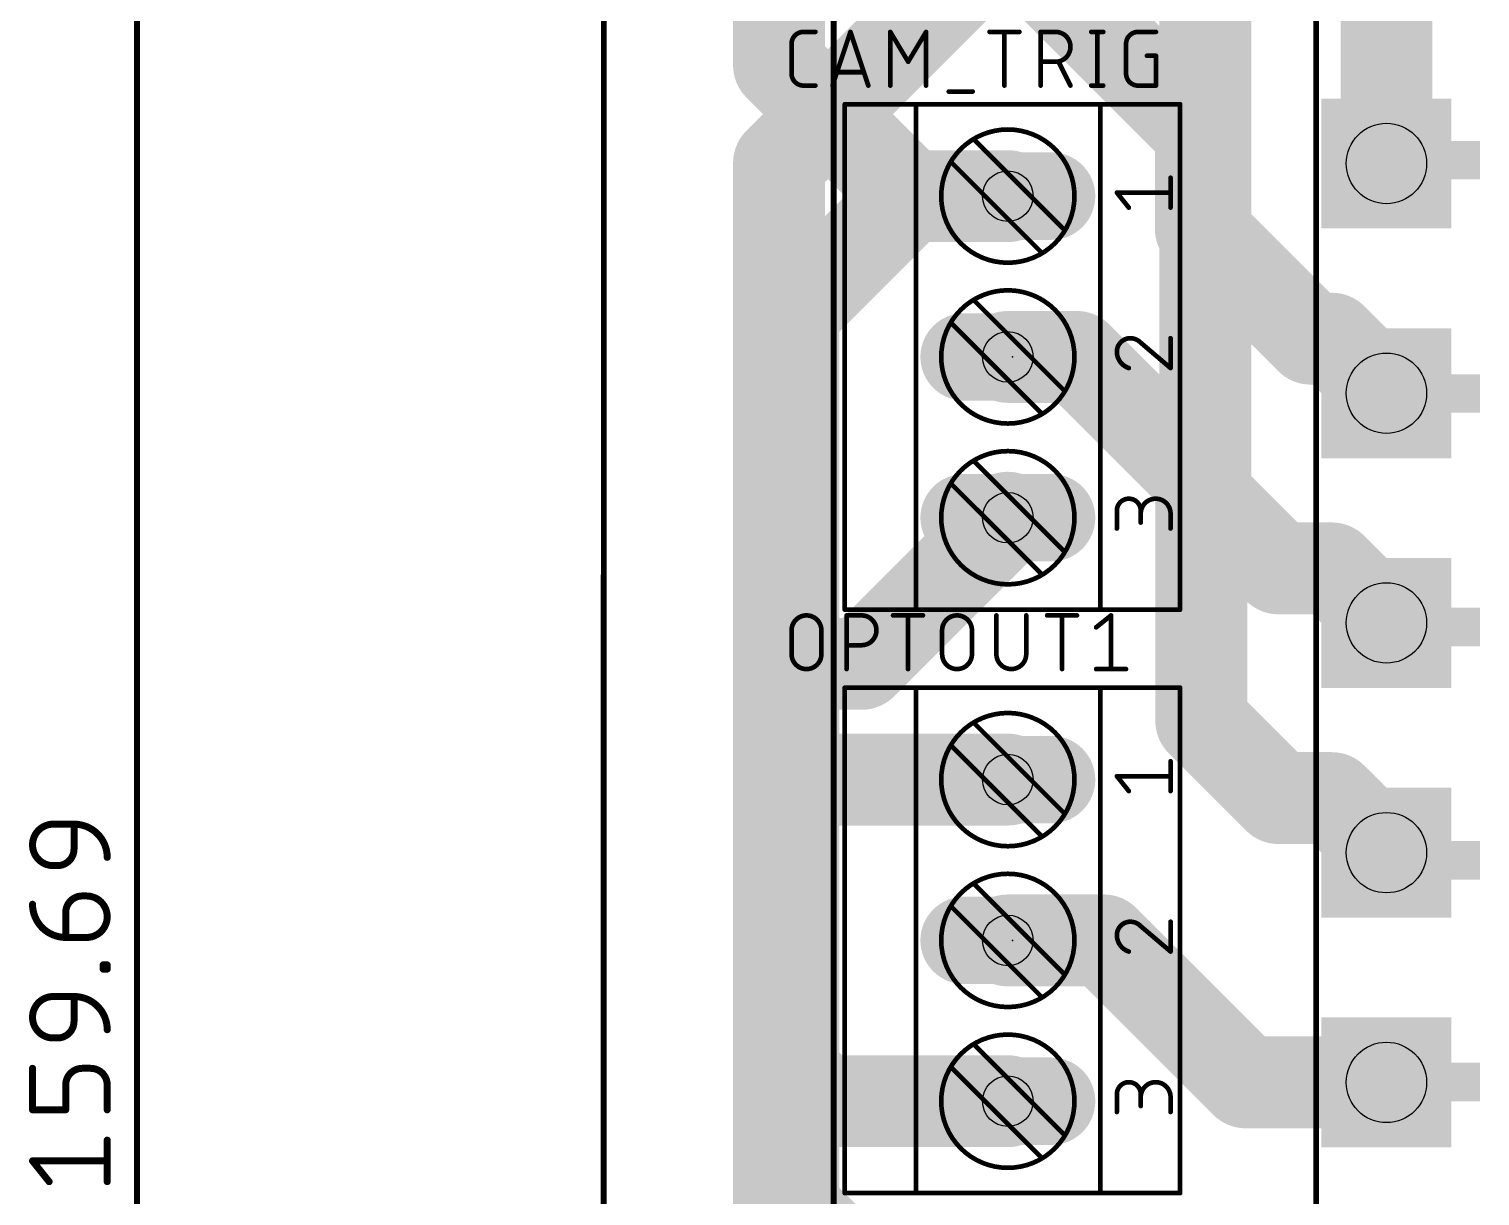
# Model space of a CAD drawing. Extents: x -13 to 157, y -166 to 8.
# Drawn here: x -12.51 to 19.07, y -83.97 to -58.57 of the extents above; entities that cross this region are included whole.
import ezdxf

# ---------------------------------------------------------------- set-up
doc = ezdxf.new("R2010")
doc.units = 0
for name, color, linetype in [('1', 12, 'CONTINUOUS'), ('16', 132, 'CONTINUOUS'), ('17', 110, 'CONTINUOUS'), ('20', 31, 'CONTINUOUS'), ('21', 253, 'CONTINUOUS'), ('23', 53, 'CONTINUOUS'), ('25', 253, 'CONTINUOUS'), ('29', 253, 'CONTINUOUS'), ('30', 253, 'CONTINUOUS'), ('32', 253, 'CONTINUOUS'), ('44', 253, 'CONTINUOUS'), ('51', 253, 'CONTINUOUS')]:
    doc.layers.add(name, color=color, linetype=linetype)

# ---------------------------------------------------------------- blocks, each defined once
blk = doc.blocks.new('LONGP100')
at = {"const_width": 1}
blk.add_lwpolyline([(-0.5, 0), (0.5, 0)], dxfattribs=at)
at = {"const_width": 0.5}
for points in [[(-0.5, 0.25, 1), (-0.5, -0.25)], [(0.5, -0.25, 1), (0.5, 0.25)]]:
    blk.add_lwpolyline(points, format="xyb", dxfattribs=at)
blk = doc.blocks.new('RECT')
blk.add_solid([(-0.5, -0.5), (0.5, -0.5), (-0.5, 0.5), (0.5, 0.5)])
blk = doc.blocks.new('SQUAREP')
blk.add_solid([(-0.5, -0.5), (0.5, -0.5), (-0.5, 0.5), (0.5, 0.5)])

msp = doc.modelspace()

# ---------------------------------------------------------------- linework, layer by layer
at = {"layer": '1', "const_width": 2}
for points in [[(3.81, -59.3598), (3.81, -51.7398)], [(17.03, -61.5), (17.03, -54.2124)], [(13.09, -68.7205), (13.09, -55.2222)], [(6.66, -62.2098), (3.81, -59.3598)], [(4.12, -64.7498), (6.66, -62.2098)], [(8.79, -62.2098), (6.66, -62.2098)], [(4.12, -74.9098), (4.12, -64.7498)], [(14.682, -70.3125), (13.09, -68.7205)], [(15.8425, -70.3125), (14.682, -70.3125)], [(17.03, -71.5), (15.8425, -70.3125)], [(4.12, -84.2098), (4.12, -74.9098)], [(8.79, -74.9098), (4.12, -74.9098)], [(7.52, -87.6098), (4.12, -84.2098)]]:
    msp.add_lwpolyline(points, dxfattribs=at)
at = {"layer": '1', "const_width": 1}
for points in [[(4.1636, -59.0062, 1), (3.4564, -59.7134)], [(3.31, -59.3598, 1), (4.31, -59.3598)], [(6.66, -61.7098, 1), (6.66, -62.7098)], [(7.0136, -62.5634, 1), (6.3064, -61.8562)], [(8.79, -62.7098, 1), (8.79, -61.7098)], [(16.53, -61.5, 1), (17.53, -61.5)], [(6.3064, -62.5634, 1), (7.0136, -61.8562)], [(4.62, -64.7498, 1), (3.62, -64.7498)], [(3.7664, -64.3962, 1), (4.4736, -65.1034)], [(13.4436, -68.367, 1), (12.7364, -69.0741)], [(12.59, -68.7205, 1), (13.59, -68.7205)], [(14.682, -69.8125, 1), (14.682, -70.8125)], [(14.3284, -70.6661, 1), (15.0355, -69.9589)], [(16.1961, -69.9589, 1), (15.4889, -70.6661)], [(15.8425, -70.8125, 1), (15.8425, -69.8125)], [(16.6764, -71.8536, 1), (17.3836, -71.1464)], [(4.62, -74.9098, 1), (3.62, -74.9098)], [(4.12, -74.4098, 1), (4.12, -75.4098)], [(8.79, -75.4098, 1), (8.79, -74.4098)], [(3.62, -74.9098, 1), (4.62, -74.9098)], [(4.4736, -83.8562, 1), (3.7664, -84.5634)], [(3.62, -84.2098, 1), (4.62, -84.2098)]]:
    msp.add_lwpolyline(points, format="xyb", dxfattribs=at)
at = {"layer": '16', "const_width": 2}
for points in [[(8.79, -56.5098), (3.81, -61.4898)], [(12.99, -60.8222), (8.79, -56.6222)], [(12.99, -62.9205), (12.99, -60.8222)], [(3.81, -61.4898), (3.81, -72.39)], [(15.382, -65.3125), (12.99, -62.9205)], [(15.8425, -65.3125), (15.382, -65.3125)], [(17.03, -66.5), (15.8425, -65.3125)], [(8.79, -65.7098), (10.29, -65.7098)], [(13, -68.4198), (10.29, -65.7098)], [(13, -68.4198), (13, -73.6305)], [(8.79, -69.2098), (5.6098, -72.39)], [(3.81, -72.39), (3.81, -80.9498)], [(5.6098, -72.39), (3.81, -72.39)], [(13, -73.6305), (14.682, -75.3125)], [(14.682, -75.3125), (15.8425, -75.3125)], [(15.8425, -75.3125), (17.03, -76.5)], [(10.8776, -78.4098), (8.79, -78.4098)], [(13.9678, -81.5), (10.8776, -78.4098)], [(3.81, -80.9498), (3.81, -92.4245)], [(4.77, -81.9098), (3.81, -80.9498)], [(17.03, -81.5), (13.9678, -81.5)], [(8.79, -81.9098), (4.77, -81.9098)]]:
    msp.add_lwpolyline(points, dxfattribs=at)
at = {"layer": '16', "const_width": 1}
for points in [[(13.49, -60.8222, 1), (12.49, -60.8222)], [(12.6364, -61.1757, 1), (13.3436, -60.4686)], [(4.31, -61.4898, 1), (3.31, -61.4898)], [(3.4564, -61.1362, 1), (4.1636, -61.8434)], [(13.3436, -62.567, 1), (12.6364, -63.2741)], [(12.49, -62.9205, 1), (13.49, -62.9205)], [(15.382, -64.8125, 1), (15.382, -65.8125)], [(16.1961, -64.9589, 1), (15.4889, -65.6661)], [(15.8425, -65.8125, 1), (15.8425, -64.8125)], [(8.79, -65.2098, 1), (8.79, -66.2098)], [(10.6436, -65.3562, 1), (9.9364, -66.0634)], [(10.29, -66.2098, 1), (10.29, -65.2098)], [(15.0284, -65.6661, 1), (15.7355, -64.9589)], [(16.6764, -66.8536, 1), (17.3836, -66.1464)], [(13.5, -68.4198, 1), (12.5, -68.4198)], [(12.6464, -68.7734, 1), (13.3536, -68.0662)], [(9.1436, -69.5634, 1), (8.4364, -68.8562)], [(4.31, -72.39, 1), (3.31, -72.39)], [(3.81, -71.89, 1), (3.81, -72.89)], [(5.2562, -72.0364, 1), (5.9634, -72.7436)], [(5.6098, -72.89, 1), (5.6098, -71.89)], [(3.31, -72.39, 1), (4.31, -72.39)], [(13.3536, -73.277, 1), (12.6464, -73.9841)], [(12.5, -73.6305, 1), (13.5, -73.6305)], [(14.682, -74.8125, 1), (14.682, -75.8125)], [(14.3284, -75.6661, 1), (15.0355, -74.9589)], [(16.1961, -74.9589, 1), (15.4889, -75.6661)], [(15.8425, -75.8125, 1), (15.8425, -74.8125)], [(16.6764, -76.8536, 1), (17.3836, -76.1464)], [(8.79, -77.9098, 1), (8.79, -78.9098)], [(11.2312, -78.0562, 1), (10.5241, -78.7634)], [(10.8776, -78.9098, 1), (10.8776, -77.9098)], [(4.1636, -80.5962, 1), (3.4564, -81.3034)], [(4.31, -80.9498, 1), (3.31, -80.9498)], [(3.31, -80.9498, 1), (4.31, -80.9498)], [(13.9678, -81, 1), (13.9678, -82)], [(17.03, -82, 1), (17.03, -81)], [(13.6143, -81.8536, 1), (14.3214, -81.1464)], [(4.77, -81.4098, 1), (4.77, -82.4098)], [(4.4164, -82.2634, 1), (5.1236, -81.5562)], [(8.79, -82.4098, 1), (8.79, -81.4098)]]:
    msp.add_lwpolyline(points, format="xyb", dxfattribs=at)
at = {"layer": '20'}
msp.add_line((0, 0), (0, -132), dxfattribs=at)
at = {"layer": '21'}
for points, const_width in [([(15.5, -52.968), (15.5, -93)], 0.127), ([(5.24, -60.2098), (5.24, -71.2098)], 0.1016), ([(5.54, -60.2098), (5.24, -60.2098)], 0.1016), ([(5.979, -60.2098), (5.54, -60.2098)], 0.1016), ([(6.7907, -60.2098), (5.979, -60.2098)], 0.1016), ([(6.7907, -71.2098), (6.7907, -60.2098)], 0.1016), ([(7.2737, -60.2098), (6.7907, -60.2098)], 0.1016), ([(7.2737, -60.2098), (10.3267, -60.2098)], 0.1016), ([(10.8023, -60.2098), (10.3267, -60.2098)], 0.1016), ([(12.54, -60.2098), (10.8023, -60.2098)], 0.1016), ([(10.8023, -60.2098), (10.8023, -71.2098)], 0.1016), ([(12.54, -60.2098), (12.54, -71.2098)], 0.1016), ([(12.3317, -62.4597), (12.3317, -61.8106)], 0.1016), ([(11.4229, -62.4597), (11.1633, -62.1352)], 0.1016), ([(11.1633, -62.1352), (12.3317, -62.1352)], 0.1016), ([(9.501, -63.4158), (9.495, -63.4098)], 0.1016), ([(11.6826, -65.4005), (12.3317, -65.9522)], 0.1016), ([(12.3317, -65.9522), (12.3317, -65.3031)], 0.1016), ([(9.501, -66.9158), (9.495, -66.9098)], 0.1016), ([(11.1633, -69.4447), (11.1633, -69.0552)], 0.1016), ([(11.6826, -69.0552), (11.6826, -69.3149)], 0.1016), ([(12.3317, -69.4447), (12.3317, -69.1202)], 0.1016), ([(9.501, -70.4158), (9.495, -70.4098)], 0.1016), ([(5.54, -71.2098), (5.24, -71.2098)], 0.1016), ([(5.979, -71.2098), (5.54, -71.2098)], 0.1016), ([(6.7907, -71.2098), (5.979, -71.2098)], 0.1016), ([(7.2737, -71.2098), (6.7907, -71.2098)], 0.1016), ([(7.2737, -71.2098), (10.3267, -71.2098)], 0.1016), ([(10.3267, -71.2098), (10.8023, -71.2098)], 0.1016), ([(12.54, -71.2098), (10.8023, -71.2098)], 0.1016), ([(5.24, -72.9098), (5.24, -83.9098)], 0.1016), ([(5.54, -72.9098), (5.24, -72.9098)], 0.1016), ([(5.979, -72.9098), (5.54, -72.9098)], 0.1016), ([(6.7907, -72.9098), (5.979, -72.9098)], 0.1016), ([(6.7907, -83.9098), (6.7907, -72.9098)], 0.1016), ([(7.2737, -72.9098), (6.7907, -72.9098)], 0.1016), ([(7.2737, -72.9098), (10.3267, -72.9098)], 0.1016), ([(10.8023, -72.9098), (10.3267, -72.9098)], 0.1016), ([(12.54, -72.9098), (10.8023, -72.9098)], 0.1016), ([(10.8023, -72.9098), (10.8023, -83.9098)], 0.1016), ([(12.54, -72.9098), (12.54, -83.9098)], 0.1016), ([(12.3317, -75.1597), (12.3317, -74.5106)], 0.1016), ([(11.4229, -75.1597), (11.1633, -74.8352)], 0.1016), ([(11.1633, -74.8352), (12.3317, -74.8352)], 0.1016), ([(9.501, -76.1158), (9.495, -76.1098)], 0.1016), ([(12.3317, -78.6522), (12.3317, -78.0031)], 0.1016), ([(11.6826, -78.1005), (12.3317, -78.6522)], 0.1016), ([(9.501, -79.6158), (9.495, -79.6098)], 0.1016), ([(11.1633, -82.1447), (11.1633, -81.7552)], 0.1016), ([(11.6826, -81.7552), (11.6826, -82.0149)], 0.1016), ([(12.3317, -82.1447), (12.3317, -81.8202)], 0.1016), ([(9.501, -83.1158), (9.495, -83.1098)], 0.1016), ([(5.54, -83.9098), (5.24, -83.9098)], 0.1016), ([(5.979, -83.9098), (5.54, -83.9098)], 0.1016), ([(6.7907, -83.9098), (5.979, -83.9098)], 0.1016), ([(7.2737, -83.9098), (6.7907, -83.9098)], 0.1016), ([(7.2737, -83.9098), (10.3267, -83.9098)], 0.1016), ([(10.3267, -83.9098), (10.8023, -83.9098)], 0.1016), ([(12.54, -83.9098), (10.8023, -83.9098)], 0.1016)]:
    msp.add_lwpolyline(points, dxfattribs=dict(at, const_width=const_width))
for points, const_width in [([(5.2654, -60.2098, 1), (5.2146, -60.2098)], 0.0508), ([(5.24, -60.1844, 1), (5.24, -60.2352)], 0.0508), ([(5.54, -60.1844, 1), (5.54, -60.2352)], 0.0508), ([(5.54, -60.2352, 1), (5.54, -60.1844)], 0.0508), ([(5.979, -60.1844, 1), (5.979, -60.2352)], 0.0508), ([(5.979, -60.2352, 1), (5.979, -60.1844)], 0.0508), ([(6.8161, -60.2098, 1), (6.7653, -60.2098)], 0.0508), ([(6.7907, -60.1844, 1), (6.7907, -60.2352)], 0.0508), ([(6.7907, -60.2352, 1), (6.7907, -60.1844)], 0.0508), ([(7.2737, -60.1844, 1), (7.2737, -60.2352)], 0.0508), ([(7.2737, -60.2352, 1), (7.2737, -60.1844)], 0.0508), ([(10.3267, -60.1844, 1), (10.3267, -60.2352)], 0.0508), ([(10.3267, -60.2352, 1), (10.3267, -60.1844)], 0.0508), ([(10.8023, -60.1844, 1), (10.8023, -60.2352)], 0.0508), ([(10.8277, -60.2098, 1), (10.7769, -60.2098)], 0.0508), ([(10.8023, -60.2352, 1), (10.8023, -60.1844)], 0.0508), ([(12.5654, -60.2098, 1), (12.5146, -60.2098)], 0.0508), ([(12.54, -60.2352, 1), (12.54, -60.1844)], 0.0508), ([(8.79, -63.6598, 1), (8.79, -60.7598, 1), (8.79, -63.6598)], 0.1016), ([(12.3571, -61.8106, 1), (12.3063, -61.8106)], 0.0508), ([(11.1831, -62.1193, 1), (11.1435, -62.151)], 0.0508), ([(11.1633, -62.1098, 1), (11.1633, -62.1606)], 0.0508), ([(12.3317, -62.1606, 1), (12.3317, -62.1098)], 0.0508), ([(11.4031, -62.4756, 1), (11.4428, -62.4438)], 0.0508), ([(12.3063, -62.4597, 1), (12.3571, -62.4597)], 0.0508), ([(9.513, -63.3918, 1), (9.477, -63.4278)], 0.0508), ([(9.483, -63.4338, 1), (9.519, -63.3978)], 0.0508), ([(8.79, -67.1598, 1), (8.79, -64.2598, 1), (8.79, -67.1598)], 0.1016), ([(11.4554, -65.3031, 0.4142), (11.1633, -65.5952)], 0.1016), ([(11.6826, -65.4005, 0.2053), (11.4554, -65.3031)], 0.1016), ([(11.4554, -65.2777, 1), (11.4554, -65.3285)], 0.0508), ([(11.4554, -65.3285, 1), (11.4554, -65.2777)], 0.0508), ([(11.699, -65.3811, 1), (11.6661, -65.4198)], 0.0508), ([(11.6642, -65.418, 1), (11.701, -65.3829)], 0.0508), ([(12.3571, -65.3031, 1), (12.3063, -65.3031)], 0.0508), ([(11.1633, -65.5952, 0.3252), (11.4229, -65.9522)], 0.1016), ([(11.1887, -65.5952, 1), (11.1379, -65.5952)], 0.0508), ([(11.1379, -65.5952, 1), (11.1887, -65.5952)], 0.0508), ([(11.4151, -65.9764, 1), (11.4308, -65.928)], 0.0508), ([(12.3063, -65.9522, 1), (12.3571, -65.9522)], 0.0508), ([(12.3152, -65.9716, 1), (12.3482, -65.9329)], 0.0508), ([(9.513, -66.8918, 1), (9.477, -66.9278)], 0.0508), ([(9.483, -66.9338, 1), (9.519, -66.8978)], 0.0508), ([(8.79, -70.6598, 1), (8.79, -67.7598, 1), (8.79, -70.6598)], 0.1016), ([(11.6826, -69.0552, 1), (11.1633, -69.0552)], 0.1016), ([(12.3317, -69.1202, 1), (11.6826, -69.1202)], 0.1016), ([(11.1887, -69.0552, 1), (11.1379, -69.0552)], 0.0508), ([(11.1379, -69.0552, 1), (11.1887, -69.0552)], 0.0508), ([(11.708, -69.0552, 1), (11.6572, -69.0552)], 0.0508), ([(11.6572, -69.0552, 1), (11.708, -69.0552)], 0.0508), ([(11.6572, -69.1202, 1), (11.708, -69.1202)], 0.0508), ([(12.3571, -69.1202, 1), (12.3063, -69.1202)], 0.0508), ([(12.3063, -69.1202, 1), (12.3571, -69.1202)], 0.0508), ([(11.1379, -69.4447, 1), (11.1887, -69.4447)], 0.0508), ([(11.6572, -69.3149, 1), (11.708, -69.3149)], 0.0508), ([(12.3063, -69.4447, 1), (12.3571, -69.4447)], 0.0508), ([(9.513, -70.3918, 1), (9.477, -70.4278)], 0.0508), ([(9.483, -70.4338, 1), (9.519, -70.3978)], 0.0508), ([(5.24, -71.1844, 1), (5.24, -71.2352)], 0.0508), ([(5.2146, -71.2098, 1), (5.2654, -71.2098)], 0.0508), ([(5.54, -71.1844, 1), (5.54, -71.2352)], 0.0508), ([(5.54, -71.2352, 1), (5.54, -71.1844)], 0.0508), ([(5.979, -71.1844, 1), (5.979, -71.2352)], 0.0508), ([(5.979, -71.2352, 1), (5.979, -71.1844)], 0.0508), ([(6.7907, -71.1844, 1), (6.7907, -71.2352)], 0.0508), ([(6.7653, -71.2098, 1), (6.8161, -71.2098)], 0.0508), ([(6.7907, -71.2352, 1), (6.7907, -71.1844)], 0.0508), ([(7.2737, -71.1844, 1), (7.2737, -71.2352)], 0.0508), ([(7.2737, -71.2352, 1), (7.2737, -71.1844)], 0.0508), ([(10.3267, -71.1844, 1), (10.3267, -71.2352)], 0.0508), ([(10.3267, -71.2352, 1), (10.3267, -71.1844)], 0.0508), ([(10.8023, -71.1844, 1), (10.8023, -71.2352)], 0.0508), ([(10.7769, -71.2098, 1), (10.8277, -71.2098)], 0.0508), ([(10.8023, -71.2352, 1), (10.8023, -71.1844)], 0.0508), ([(12.5146, -71.2098, 1), (12.5654, -71.2098)], 0.0508), ([(12.54, -71.2352, 1), (12.54, -71.1844)], 0.0508), ([(5.2654, -72.9098, 1), (5.2146, -72.9098)], 0.0508), ([(5.24, -72.8844, 1), (5.24, -72.9352)], 0.0508), ([(5.54, -72.8844, 1), (5.54, -72.9352)], 0.0508), ([(5.54, -72.9352, 1), (5.54, -72.8844)], 0.0508), ([(5.979, -72.8844, 1), (5.979, -72.9352)], 0.0508), ([(5.979, -72.9352, 1), (5.979, -72.8844)], 0.0508), ([(6.8161, -72.9098, 1), (6.7653, -72.9098)], 0.0508), ([(6.7907, -72.8844, 1), (6.7907, -72.9352)], 0.0508), ([(6.7907, -72.9352, 1), (6.7907, -72.8844)], 0.0508), ([(7.2737, -72.8844, 1), (7.2737, -72.9352)], 0.0508), ([(7.2737, -72.9352, 1), (7.2737, -72.8844)], 0.0508), ([(10.3267, -72.8844, 1), (10.3267, -72.9352)], 0.0508), ([(10.3267, -72.9352, 1), (10.3267, -72.8844)], 0.0508), ([(10.8023, -72.8844, 1), (10.8023, -72.9352)], 0.0508), ([(10.8277, -72.9098, 1), (10.7769, -72.9098)], 0.0508), ([(10.8023, -72.9352, 1), (10.8023, -72.8844)], 0.0508), ([(12.5654, -72.9098, 1), (12.5146, -72.9098)], 0.0508), ([(12.54, -72.9352, 1), (12.54, -72.8844)], 0.0508), ([(8.79, -76.3598, 1), (8.79, -73.4598, 1), (8.79, -76.3598)], 0.1016), ([(12.3571, -74.5106, 1), (12.3063, -74.5106)], 0.0508), ([(11.1831, -74.8193, 1), (11.1435, -74.851)], 0.0508), ([(11.1633, -74.8098, 1), (11.1633, -74.8606)], 0.0508), ([(12.3317, -74.8606, 1), (12.3317, -74.8098)], 0.0508), ([(11.4031, -75.1756, 1), (11.4428, -75.1438)], 0.0508), ([(12.3063, -75.1597, 1), (12.3571, -75.1597)], 0.0508), ([(9.513, -76.0918, 1), (9.477, -76.1278)], 0.0508), ([(9.483, -76.1338, 1), (9.519, -76.0978)], 0.0508), ([(8.79, -79.8598, 1), (8.79, -76.9598, 1), (8.79, -79.8598)], 0.1016), ([(11.4554, -78.0031, 0.4142), (11.1633, -78.2952)], 0.1016), ([(11.6826, -78.1005, 0.2053), (11.4554, -78.0031)], 0.1016), ([(11.4554, -77.9777, 1), (11.4554, -78.0285)], 0.0508), ([(11.4554, -78.0285, 1), (11.4554, -77.9777)], 0.0508), ([(12.3571, -78.0031, 1), (12.3063, -78.0031)], 0.0508), ([(11.1633, -78.2952, 0.3252), (11.4229, -78.6522)], 0.1016), ([(11.1887, -78.2952, 1), (11.1379, -78.2952)], 0.0508), ([(11.1379, -78.2952, 1), (11.1887, -78.2952)], 0.0508), ([(11.699, -78.0811, 1), (11.6661, -78.1198)], 0.0508), ([(11.6642, -78.118, 1), (11.701, -78.0829)], 0.0508), ([(11.4151, -78.6764, 1), (11.4308, -78.628)], 0.0508), ([(12.3063, -78.6522, 1), (12.3571, -78.6522)], 0.0508), ([(12.3152, -78.6716, 1), (12.3482, -78.6329)], 0.0508), ([(9.513, -79.5918, 1), (9.477, -79.6278)], 0.0508), ([(9.483, -79.6338, 1), (9.519, -79.5978)], 0.0508), ([(8.79, -83.3598, 1), (8.79, -80.4598, 1), (8.79, -83.3598)], 0.1016), ([(11.6826, -81.7552, 1), (11.1633, -81.7552)], 0.1016), ([(12.3317, -81.8202, 1), (11.6826, -81.8202)], 0.1016), ([(11.1887, -81.7552, 1), (11.1379, -81.7552)], 0.0508), ([(11.1379, -81.7552, 1), (11.1887, -81.7552)], 0.0508), ([(11.708, -81.7552, 1), (11.6572, -81.7552)], 0.0508), ([(11.6572, -81.7552, 1), (11.708, -81.7552)], 0.0508), ([(12.3571, -81.8202, 1), (12.3063, -81.8202)], 0.0508), ([(11.6572, -81.8202, 1), (11.708, -81.8202)], 0.0508), ([(11.6572, -82.0149, 1), (11.708, -82.0149)], 0.0508), ([(12.3063, -81.8202, 1), (12.3571, -81.8202)], 0.0508), ([(11.1379, -82.1447, 1), (11.1887, -82.1447)], 0.0508), ([(12.3063, -82.1447, 1), (12.3571, -82.1447)], 0.0508), ([(9.513, -83.0918, 1), (9.477, -83.1278)], 0.0508), ([(9.483, -83.1338, 1), (9.519, -83.0978)], 0.0508), ([(5.24, -83.8844, 1), (5.24, -83.9352)], 0.0508), ([(5.2146, -83.9098, 1), (5.2654, -83.9098)], 0.0508), ([(5.54, -83.8844, 1), (5.54, -83.9352)], 0.0508), ([(5.54, -83.9352, 1), (5.54, -83.8844)], 0.0508), ([(5.979, -83.8844, 1), (5.979, -83.9352)], 0.0508), ([(5.979, -83.9352, 1), (5.979, -83.8844)], 0.0508), ([(6.7907, -83.8844, 1), (6.7907, -83.9352)], 0.0508), ([(6.7653, -83.9098, 1), (6.8161, -83.9098)], 0.0508), ([(6.7907, -83.9352, 1), (6.7907, -83.8844)], 0.0508), ([(7.2737, -83.8844, 1), (7.2737, -83.9352)], 0.0508), ([(7.2737, -83.9352, 1), (7.2737, -83.8844)], 0.0508), ([(10.3267, -83.8844, 1), (10.3267, -83.9352)], 0.0508), ([(10.3267, -83.9352, 1), (10.3267, -83.8844)], 0.0508), ([(10.8023, -83.8844, 1), (10.8023, -83.9352)], 0.0508), ([(10.7769, -83.9098, 1), (10.8277, -83.9098)], 0.0508), ([(10.8023, -83.9352, 1), (10.8023, -83.8844)], 0.0508), ([(12.5146, -83.9098, 1), (12.5654, -83.9098)], 0.0508), ([(12.54, -83.9352, 1), (12.54, -83.8844)], 0.0508)]:
    msp.add_lwpolyline(points, format="xyb", dxfattribs=dict(at, const_width=const_width))
at = {"layer": '23'}
for p in [(8.89, -65.7098), (8.89, -78.4098)]:
    msp.add_point(p, dxfattribs=at)
at = {"layer": '25'}
for points, const_width in [([(4.3429, -58.6356, 0.4142), (4.0833, -58.8952)], 0.1016), ([(4.3429, -58.6102, 1), (4.3429, -58.661)], 0.0508), ([(4.3429, -58.661, 1), (4.3429, -58.6102)], 0.0508), ([(4.6026, -58.661, 1), (4.6026, -58.6102)], 0.0508), ([(5.3878, -58.6276, 1), (5.3396, -58.6436)], 0.0508), ([(5.3878, -58.6436, 1), (5.3396, -58.6276)], 0.0508), ([(6.2569, -58.6356, 1), (6.2061, -58.6356)], 0.0508), ([(6.2533, -58.6225, 1), (6.2097, -58.6487)], 0.0508), ([(7.0358, -58.6356, 1), (6.985, -58.6356)], 0.0508), ([(7.0322, -58.6487, 1), (6.9887, -58.6225)], 0.0508), ([(8.3919, -58.6102, 1), (8.3919, -58.661)], 0.0508), ([(8.7419, -58.6356, 1), (8.6911, -58.6356)], 0.0508), ([(9.041, -58.661, 1), (9.041, -58.6102)], 0.0508), ([(9.5296, -58.6356, 1), (9.4788, -58.6356)], 0.0508), ([(9.5042, -58.6102, 1), (9.5042, -58.661)], 0.0508), ([(9.8287, -59.2847, 1), (9.8287, -58.6356)], 0.1016), ([(9.8287, -58.6102, 1), (9.8287, -58.661)], 0.0508), ([(9.8287, -58.661, 1), (9.8287, -58.6102)], 0.0508), ([(10.6059, -58.6102, 1), (10.6059, -58.661)], 0.0508), ([(10.7612, -58.6356, 1), (10.7104, -58.6356)], 0.0508), ([(10.8656, -58.661, 1), (10.8656, -58.6102)], 0.0508), ([(11.6234, -58.6356, 0.4142), (11.3637, -58.8952)], 0.1016), ([(11.6234, -58.6102, 1), (11.6234, -58.661)], 0.0508), ([(11.6234, -58.661, 1), (11.6234, -58.6102)], 0.0508), ([(12.0128, -58.661, 1), (12.0128, -58.6102)], 0.0508), ([(4.1087, -58.8952, 1), (4.0579, -58.8952)], 0.0508), ([(4.0579, -58.8952, 1), (4.1087, -58.8952)], 0.0508), ([(11.3891, -58.8952, 1), (11.3383, -58.8952)], 0.0508), ([(11.3383, -58.8952, 1), (11.3891, -58.8952)], 0.0508), ([(6.5992, -59.2716, 1), (6.6428, -59.2978)], 0.0508), ([(6.5992, -59.2978, 1), (6.6428, -59.2716)], 0.0508), ([(9.5042, -59.2593, 1), (9.5042, -59.3101)], 0.0508), ([(9.8287, -59.2593, 1), (9.8287, -59.3101)], 0.0508), ([(9.8287, -59.3101, 1), (9.8287, -59.2593)], 0.0508), ([(9.9164, -59.2734, 1), (9.8709, -59.2961)], 0.0508), ([(11.8181, -59.1295, 1), (11.8181, -59.1803)], 0.0508), ([(12.0382, -59.1549, 1), (11.9874, -59.1549)], 0.0508), ([(12.0128, -59.1803, 1), (12.0128, -59.1295)], 0.0508), ([(4.0833, -59.5444, 0.4142), (4.3429, -59.804)], 0.1016), ([(4.1087, -59.5444, 1), (4.0579, -59.5444)], 0.0508), ([(4.0579, -59.5444, 1), (4.1087, -59.5444)], 0.0508), ([(5.0716, -59.4865, 1), (5.0716, -59.5373)], 0.0508), ([(5.6558, -59.5373, 1), (5.6558, -59.4865)], 0.0508), ([(11.3637, -59.5444, 0.4142), (11.6234, -59.804)], 0.1016), ([(11.3891, -59.5444, 1), (11.3383, -59.5444)], 0.0508), ([(11.3383, -59.5444, 1), (11.3891, -59.5444)], 0.0508), ([(4.3429, -59.7786, 1), (4.3429, -59.8294)], 0.0508), ([(4.3429, -59.8294, 1), (4.3429, -59.7786)], 0.0508), ([(4.6026, -59.8294, 1), (4.6026, -59.7786)], 0.0508), ([(4.9501, -59.796, 1), (4.9983, -59.812)], 0.0508), ([(5.729, -59.812, 1), (5.7772, -59.796)], 0.0508), ([(6.2061, -59.804, 1), (6.2569, -59.804)], 0.0508), ([(6.985, -59.804, 1), (7.0358, -59.804)], 0.0508), ([(7.5043, -59.9084, 1), (7.5043, -59.9592)], 0.0508), ([(8.0236, -59.9592, 1), (8.0236, -59.9084)], 0.0508), ([(8.6911, -59.804, 1), (8.7419, -59.804)], 0.0508), ([(9.4788, -59.804, 1), (9.5296, -59.804)], 0.0508), ([(10.1306, -59.8154, 1), (10.176, -59.7926)], 0.0508), ([(10.6059, -59.7786, 1), (10.6059, -59.8294)], 0.0508), ([(10.7104, -59.804, 1), (10.7612, -59.804)], 0.0508), ([(10.8656, -59.8294, 1), (10.8656, -59.7786)], 0.0508), ([(11.6234, -59.7786, 1), (11.6234, -59.8294)], 0.0508), ([(11.6234, -59.8294, 1), (11.6234, -59.7786)], 0.0508), ([(11.9874, -59.804, 1), (12.0382, -59.804)], 0.0508), ([(12.0128, -59.8294, 1), (12.0128, -59.7786)], 0.0508), ([(4.7324, -71.6602, 1), (4.0833, -71.6602)], 0.1016), ([(5.3067, -71.3356, 1), (5.2559, -71.3356)], 0.0508), ([(5.2813, -71.3102, 1), (5.2813, -71.361)], 0.0508), ([(5.6059, -71.9847, 1), (5.6059, -71.3356)], 0.1016), ([(5.6059, -71.3102, 1), (5.6059, -71.361)], 0.0508), ([(5.6059, -71.361, 1), (5.6059, -71.3102)], 0.0508), ([(6.2931, -71.3102, 1), (6.2931, -71.361)], 0.0508), ([(6.643, -71.3356, 1), (6.5922, -71.3356)], 0.0508), ([(6.9422, -71.361, 1), (6.9422, -71.3102)], 0.0508), ([(8.009, -71.6602, 1), (7.3599, -71.6602)], 0.1016), ([(8.5664, -71.3356, 1), (8.5156, -71.3356)], 0.0508), ([(9.2155, -71.3356, 1), (9.1647, -71.3356)], 0.0508), ([(9.6459, -71.3102, 1), (9.6459, -71.361)], 0.0508), ([(9.9958, -71.3356, 1), (9.945, -71.3356)], 0.0508), ([(10.295, -71.361, 1), (10.295, -71.3102)], 0.0508), ([(11.0626, -71.3356, 1), (11.0118, -71.3356)], 0.0508), ([(11.0531, -71.3554, 1), (11.0214, -71.3158)], 0.0508), ([(4.1087, -71.6602, 1), (4.0579, -71.6602)], 0.0508), ([(4.0579, -71.6602, 1), (4.1087, -71.6602)], 0.0508), ([(4.7578, -71.6602, 1), (4.707, -71.6602)], 0.0508), ([(4.707, -71.6602, 1), (4.7578, -71.6602)], 0.0508), ([(7.3853, -71.6602, 1), (7.3345, -71.6602)], 0.0508), ([(7.3345, -71.6602, 1), (7.3853, -71.6602)], 0.0508), ([(8.0344, -71.6602, 1), (7.9836, -71.6602)], 0.0508), ([(7.9836, -71.6602, 1), (8.0344, -71.6602)], 0.0508), ([(10.6968, -71.5754, 1), (10.7285, -71.6151)], 0.0508), ([(5.2813, -71.9593, 1), (5.2813, -72.0101)], 0.0508), ([(5.6059, -71.9593, 1), (5.6059, -72.0101)], 0.0508), ([(5.6059, -72.0101, 1), (5.6059, -71.9593)], 0.0508), ([(4.0833, -72.1794, 1), (4.7324, -72.1794)], 0.1016), ([(4.1087, -72.1794, 1), (4.0579, -72.1794)], 0.0508), ([(4.0579, -72.1794, 1), (4.1087, -72.1794)], 0.0508), ([(4.7578, -72.1794, 1), (4.707, -72.1794)], 0.0508), ([(4.707, -72.1794, 1), (4.7578, -72.1794)], 0.0508), ([(7.3599, -72.1794, 1), (8.009, -72.1794)], 0.1016), ([(7.3853, -72.1794, 1), (7.3345, -72.1794)], 0.0508), ([(7.3345, -72.1794, 1), (7.3853, -72.1794)], 0.0508), ([(8.0344, -72.1794, 1), (7.9836, -72.1794)], 0.0508), ([(7.9836, -72.1794, 1), (8.0344, -72.1794)], 0.0508), ([(8.541, -72.1794, 1), (9.1901, -72.1794)], 0.1016), ([(8.5664, -72.1794, 1), (8.5156, -72.1794)], 0.0508), ([(8.5156, -72.1794, 1), (8.5664, -72.1794)], 0.0508), ([(9.2155, -72.1794, 1), (9.1647, -72.1794)], 0.0508), ([(9.1647, -72.1794, 1), (9.2155, -72.1794)], 0.0508), ([(5.2559, -72.504, 1), (5.3067, -72.504)], 0.0508), ([(6.5922, -72.504, 1), (6.643, -72.504)], 0.0508), ([(9.945, -72.504, 1), (9.9958, -72.504)], 0.0508), ([(10.7127, -72.4786, 1), (10.7127, -72.5294)], 0.0508), ([(11.0118, -72.504, 1), (11.0626, -72.504)], 0.0508), ([(11.3618, -72.5294, 1), (11.3618, -72.4786)], 0.0508)]:
    msp.add_lwpolyline(points, format="xyb", dxfattribs=dict(at, const_width=const_width))
at = {"layer": '25', "const_width": 0.1016}
for points in [[(4.3429, -58.6356), (4.6026, -58.6356)], [(4.9742, -59.804), (5.3637, -58.6356)], [(5.3637, -58.6356), (5.7531, -59.804)], [(6.2315, -59.804), (6.2315, -58.6356)], [(6.2315, -58.6356), (6.621, -59.2847)], [(6.621, -59.2847), (7.0104, -58.6356)], [(7.0104, -58.6356), (7.0104, -59.804)], [(8.3919, -58.6356), (9.041, -58.6356)], [(8.7165, -59.804), (8.7165, -58.6356)], [(9.5042, -59.804), (9.5042, -58.6356)], [(9.5042, -58.6356), (9.8287, -58.6356)], [(10.6059, -58.6356), (10.8656, -58.6356)], [(10.7358, -58.6356), (10.7358, -59.804)], [(11.6234, -58.6356), (12.0128, -58.6356)], [(4.0833, -59.5444), (4.0833, -58.8952)], [(11.3637, -59.5444), (11.3637, -58.8952)], [(9.8287, -59.2847), (9.5042, -59.2847)], [(10.1533, -59.804), (9.8936, -59.2847)], [(11.8181, -59.1549), (12.0128, -59.1549)], [(12.0128, -59.1549), (12.0128, -59.804)], [(5.6558, -59.5119), (5.0716, -59.5119)], [(4.6026, -59.804), (4.3429, -59.804)], [(7.5043, -59.9338), (8.0236, -59.9338)], [(10.6059, -59.804), (10.8656, -59.804)], [(12.0128, -59.804), (11.6234, -59.804)], [(5.2813, -72.504), (5.2813, -71.3356)], [(5.2813, -71.3356), (5.6059, -71.3356)], [(6.2931, -71.3356), (6.9422, -71.3356)], [(6.6176, -72.504), (6.6176, -71.3356)], [(8.541, -71.3356), (8.541, -72.1794)], [(9.1901, -72.1794), (9.1901, -71.3356)], [(9.6459, -71.3356), (10.295, -71.3356)], [(9.9704, -72.504), (9.9704, -71.3356)], [(10.7127, -71.5952), (11.0372, -71.3356)], [(11.0372, -71.3356), (11.0372, -72.504)], [(4.0833, -72.1794), (4.0833, -71.6602)], [(4.7324, -71.6602), (4.7324, -72.1794)], [(7.3599, -72.1794), (7.3599, -71.6602)], [(8.009, -71.6602), (8.009, -72.1794)], [(5.6059, -71.9847), (5.2813, -71.9847)], [(10.7127, -72.504), (11.3618, -72.504)]]:
    msp.add_lwpolyline(points, dxfattribs=at)
at = {"layer": '44'}
for centre, radius in [((17.03, -61.5), 0.875), ((8.79, -62.2098), 0.55), ((8.79, -65.7098), 0.55), ((17.03, -66.5), 0.875), ((8.79, -69.2098), 0.55), ((17.03, -71.5), 0.875), ((8.79, -74.9098), 0.55), ((17.03, -76.5), 0.875), ((8.79, -78.4098), 0.55), ((17.03, -81.5), 0.875), ((8.79, -81.9098), 0.55)]:
    msp.add_circle(centre, radius, dxfattribs=at)
at = {"layer": '51'}
for points, const_width in [([(-10.16, -0.0648), (-10.16, -159.6248)], 0.13), ([(0, 0.0002), (-0.006, -150.5398)], 0.13), ([(5, 0), (4.994, -150.54)], 0.13), ([(8.079, -61.0038), (9.996, -62.9208)], 0.1016), ([(9.495, -63.4098), (7.584, -61.4988)], 0.1016), ([(8.079, -64.5038), (9.996, -66.4208)], 0.1016), ([(9.495, -66.9098), (7.584, -64.9988)], 0.1016), ([(8.079, -68.0038), (9.996, -69.9208)], 0.1016), ([(9.495, -70.4098), (7.584, -68.4988)], 0.1016), ([(8.079, -73.7038), (9.996, -75.6208)], 0.1016), ([(9.495, -76.1098), (7.584, -74.1988)], 0.1016), ([(-11.9847, -75.8794), (-11.5332, -75.8794)], 0.1524), ([(-11.5332, -75.8794), (-11.5332, -76.4213)], 0.1524), ([(-11.8944, -76.7825), (-11.9847, -76.7825)], 0.1524), ([(-11.3526, -77.4426), (-11.2623, -77.4426)], 0.1524), ([(8.079, -77.2038), (9.996, -79.1208)], 0.1016), ([(9.495, -79.6098), (7.584, -77.6988)], 0.1016), ([(-11.7138, -78.3457), (-11.7138, -77.8038)], 0.1524), ([(-11.2623, -78.3457), (-11.7138, -78.3457)], 0.1524), ([(-10.901, -79.0335), (-10.901, -78.9431)], 0.1524), ([(-10.901, -78.9431), (-10.8107, -78.9431)], 0.1524), ([(-10.8107, -78.9431), (-10.8107, -79.0335)], 0.1524), ([(-10.8107, -79.0335), (-10.901, -79.0335)], 0.1524), ([(-11.9847, -79.6309), (-11.5332, -79.6309)], 0.1524), ([(-11.5332, -79.6309), (-11.5332, -80.1728)], 0.1524), ([(-11.8944, -80.534), (-11.9847, -80.534)], 0.1524), ([(8.079, -80.7038), (9.996, -82.6208)], 0.1016), ([(-12.4363, -82.0972), (-12.4363, -81.1941)], 0.1524), ([(-11.1719, -81.1941), (-11.3526, -81.1941)], 0.1524), ([(9.495, -83.1098), (7.584, -81.1988)], 0.1016), ([(-11.7138, -81.5553), (-11.7138, -82.0972)], 0.1524), ([(-10.8107, -82.0972), (-10.8107, -81.5553)], 0.1524), ([(-11.7138, -82.0972), (-12.4363, -82.0972)], 0.1524), ([(-10.8107, -83.6603), (-10.8107, -82.7572)], 0.1524), ([(-12.0751, -83.6603), (-12.4363, -83.2087)], 0.1524), ([(-12.4363, -83.2087), (-10.8107, -83.2087)], 0.1524)]:
    msp.add_lwpolyline(points, dxfattribs=dict(at, const_width=const_width))
for points, const_width in [([(8.097, -60.9858, 1), (8.061, -61.0218)], 0.0508), ([(7.602, -61.4808, 1), (7.566, -61.5168)], 0.0508), ([(9.978, -62.9388, 1), (10.014, -62.9028)], 0.0508), ([(9.477, -63.4278, 1), (9.513, -63.3918)], 0.0508), ([(8.097, -64.4858, 1), (8.061, -64.5218)], 0.0508), ([(7.602, -64.9808, 1), (7.566, -65.0168)], 0.0508), ([(9.978, -66.4388, 1), (10.014, -66.4028)], 0.0508), ([(9.477, -66.9278, 1), (9.513, -66.8918)], 0.0508), ([(8.097, -67.9858, 1), (8.061, -68.0218)], 0.0508), ([(7.602, -68.4808, 1), (7.566, -68.5168)], 0.0508), ([(9.978, -69.9388, 1), (10.014, -69.9028)], 0.0508), ([(9.477, -70.4278, 1), (9.513, -70.3918)], 0.0508), ([(8.097, -73.6858, 1), (8.061, -73.7218)], 0.0508), ([(7.602, -74.1808, 1), (7.566, -74.2168)], 0.0508), ([(9.978, -75.6388, 1), (10.014, -75.6028)], 0.0508), ([(-11.9847, -75.8794, 1), (-11.9847, -76.7825)], 0.1524), ([(-11.9847, -75.8413, 1), (-11.9847, -75.9175)], 0.0762), ([(-11.9847, -75.9175, 1), (-11.9847, -75.8413)], 0.0762), ([(-11.4951, -75.8794, 1), (-11.5713, -75.8794)], 0.0762), ([(-10.8107, -76.6019, 0.4142), (-11.5332, -75.8794)], 0.1524), ([(-11.5332, -75.8413, 1), (-11.5332, -75.9175)], 0.0762), ([(-11.5332, -75.9175, 1), (-11.5332, -75.8413)], 0.0762), ([(9.477, -76.1278, 1), (9.513, -76.0918)], 0.0508), ([(-11.8944, -76.7825, 0.4142), (-11.5332, -76.4213)], 0.1524), ([(-11.4951, -76.4213, 1), (-11.5713, -76.4213)], 0.0762), ([(-11.5713, -76.4213, 1), (-11.4951, -76.4213)], 0.0762), ([(-11.9847, -76.7444, 1), (-11.9847, -76.8206)], 0.0762), ([(-11.9847, -76.8206, 1), (-11.9847, -76.7444)], 0.0762), ([(-11.8944, -76.7444, 1), (-11.8944, -76.8206)], 0.0762), ([(-11.8944, -76.8206, 1), (-11.8944, -76.7444)], 0.0762), ([(-10.8488, -76.6019, 1), (-10.7726, -76.6019)], 0.0762), ([(-11.3526, -77.4426, 0.4142), (-11.7138, -77.8038)], 0.1524), ([(-11.3526, -77.4045, 1), (-11.3526, -77.4807)], 0.0762), ([(-11.3526, -77.4807, 1), (-11.3526, -77.4045)], 0.0762), ([(-11.2623, -78.3457, 1), (-11.2623, -77.4426)], 0.1524), ([(-11.2623, -77.4045, 1), (-11.2623, -77.4807)], 0.0762), ([(-11.2623, -77.4807, 1), (-11.2623, -77.4045)], 0.0762), ([(8.097, -77.1858, 1), (8.061, -77.2218)], 0.0508), ([(-12.4363, -77.6232, 0.4142), (-11.7138, -78.3457)], 0.1524), ([(-12.3982, -77.6232, 1), (-12.4744, -77.6232)], 0.0762), ([(7.602, -77.6808, 1), (7.566, -77.7168)], 0.0508), ([(-11.6757, -77.8038, 1), (-11.7519, -77.8038)], 0.0762), ([(-11.7519, -77.8038, 1), (-11.6757, -77.8038)], 0.0762), ([(-11.7138, -78.3076, 1), (-11.7138, -78.3838)], 0.0762), ([(-11.7519, -78.3457, 1), (-11.6757, -78.3457)], 0.0762), ([(-11.7138, -78.3838, 1), (-11.7138, -78.3076)], 0.0762), ([(-11.2623, -78.3076, 1), (-11.2623, -78.3838)], 0.0762), ([(-11.2623, -78.3838, 1), (-11.2623, -78.3076)], 0.0762), ([(-10.8629, -78.9431, 1), (-10.9391, -78.9431)], 0.0762), ([(-10.901, -78.905, 1), (-10.901, -78.9812)], 0.0762), ([(-10.7726, -78.9431, 1), (-10.8488, -78.9431)], 0.0762), ([(-10.8107, -78.9812, 1), (-10.8107, -78.905)], 0.0762), ([(-10.901, -78.9954, 1), (-10.901, -79.0716)], 0.0762), ([(-10.9391, -79.0335, 1), (-10.8629, -79.0335)], 0.0762), ([(-10.8488, -79.0335, 1), (-10.7726, -79.0335)], 0.0762), ([(-10.8107, -79.0716, 1), (-10.8107, -78.9954)], 0.0762), ([(9.978, -79.1388, 1), (10.014, -79.1028)], 0.0508), ([(-11.9847, -79.6309, 1), (-11.9847, -80.534)], 0.1524), ([(-11.9847, -79.5928, 1), (-11.9847, -79.669)], 0.0762), ([(-11.9847, -79.669, 1), (-11.9847, -79.5928)], 0.0762), ([(-11.4951, -79.6309, 1), (-11.5713, -79.6309)], 0.0762), ([(-10.8107, -80.3534, 0.4142), (-11.5332, -79.6309)], 0.1524), ([(-11.5332, -79.5928, 1), (-11.5332, -79.669)], 0.0762), ([(-11.5332, -79.669, 1), (-11.5332, -79.5928)], 0.0762), ([(9.477, -79.6278, 1), (9.513, -79.5918)], 0.0508), ([(-11.8944, -80.534, 0.4142), (-11.5332, -80.1728)], 0.1524), ([(-11.4951, -80.1728, 1), (-11.5713, -80.1728)], 0.0762), ([(-11.5713, -80.1728, 1), (-11.4951, -80.1728)], 0.0762), ([(-11.9847, -80.4959, 1), (-11.9847, -80.5721)], 0.0762), ([(-11.9847, -80.5721, 1), (-11.9847, -80.4959)], 0.0762), ([(-11.8944, -80.4959, 1), (-11.8944, -80.5721)], 0.0762), ([(-11.8944, -80.5721, 1), (-11.8944, -80.4959)], 0.0762), ([(-10.8488, -80.3534, 1), (-10.7726, -80.3534)], 0.0762), ([(8.097, -80.6858, 1), (8.061, -80.7218)], 0.0508), ([(-12.3982, -81.1941, 1), (-12.4744, -81.1941)], 0.0762), ([(-11.3526, -81.1941, 0.4142), (-11.7138, -81.5553)], 0.1524), ([(-11.3526, -81.156, 1), (-11.3526, -81.2322)], 0.0762), ([(-11.3526, -81.2322, 1), (-11.3526, -81.156)], 0.0762), ([(-10.8107, -81.5553, 0.4142), (-11.1719, -81.1941)], 0.1524), ([(-11.1719, -81.156, 1), (-11.1719, -81.2322)], 0.0762), ([(-11.1719, -81.2322, 1), (-11.1719, -81.156)], 0.0762), ([(7.602, -81.1808, 1), (7.566, -81.2168)], 0.0508), ([(-11.6757, -81.5553, 1), (-11.7519, -81.5553)], 0.0762), ([(-11.7519, -81.5553, 1), (-11.6757, -81.5553)], 0.0762), ([(-10.7726, -81.5553, 1), (-10.8488, -81.5553)], 0.0762), ([(-10.8488, -81.5553, 1), (-10.7726, -81.5553)], 0.0762), ([(-12.4363, -82.0591, 1), (-12.4363, -82.1353)], 0.0762), ([(-12.4744, -82.0972, 1), (-12.3982, -82.0972)], 0.0762), ([(-11.7519, -82.0972, 1), (-11.6757, -82.0972)], 0.0762), ([(-11.7138, -82.1353, 1), (-11.7138, -82.0591)], 0.0762), ([(-10.8488, -82.0972, 1), (-10.7726, -82.0972)], 0.0762), ([(-10.7726, -82.7572, 1), (-10.8488, -82.7572)], 0.0762), ([(9.978, -82.6388, 1), (10.014, -82.6028)], 0.0508), ([(-12.4065, -83.1849, 1), (-12.4661, -83.2325)], 0.0762), ([(-12.4363, -83.1706, 1), (-12.4363, -83.2468)], 0.0762), ([(-10.8107, -83.2468, 1), (-10.8107, -83.1706)], 0.0762), ([(9.477, -83.1278, 1), (9.513, -83.0918)], 0.0508), ([(-12.1048, -83.6841, 1), (-12.0453, -83.6365)], 0.0762), ([(-10.8488, -83.6603, 1), (-10.7726, -83.6603)], 0.0762)]:
    msp.add_lwpolyline(points, format="xyb", dxfattribs=dict(at, const_width=const_width))

# ---------------------------------------------------------------- block references
at = {"layer": '16', "xscale": 0.762, "yscale": 0.635}
for p in [(18.583, -61.427), (18.583, -66.507), (18.583, -71.587), (18.583, -76.667), (18.583, -81.493)]:
    msp.add_blockref('RECT', p, dxfattribs=at)
at = {"layer": '17', "xscale": 2.625, "yscale": 2.625, "rotation": 270}
for p in [(17.03, -61.5), (17.03, -61.5), (17.03, -66.5), (17.03, -66.5), (17.03, -71.5), (17.03, -71.5), (17.03, -76.5), (17.03, -76.5), (17.03, -81.5), (17.03, -81.5)]:
    msp.add_blockref('SQUAREP', p, dxfattribs=at)
at = {"layer": '17', "xscale": 1.7, "yscale": 1.7}
for p in [(8.79, -62.2098), (8.79, -62.2098), (8.79, -65.7098), (8.79, -65.7098), (8.79, -69.2098), (8.79, -69.2098), (8.79, -74.9098), (8.79, -74.9098), (8.79, -78.4098), (8.79, -78.4098), (8.79, -81.9098), (8.79, -81.9098)]:
    msp.add_blockref('LONGP100', p, dxfattribs=at)
at = {"layer": '29', "xscale": 2.8282, "yscale": 2.8282, "rotation": 270}
for p in [(17.03, -61.5), (17.03, -66.5), (17.03, -71.5), (17.03, -76.5), (17.03, -81.5)]:
    msp.add_blockref('SQUAREP', p, dxfattribs=at)
at = {"layer": '29', "xscale": 1.9032, "yscale": 1.9032}
for p in [(8.79, -62.2098), (8.79, -65.7098), (8.79, -69.2098), (8.79, -74.9098), (8.79, -78.4098), (8.79, -81.9098)]:
    msp.add_blockref('LONGP100', p, dxfattribs=at)
at = {"layer": '30', "xscale": 2.8282, "yscale": 2.8282, "rotation": 270}
for p in [(17.03, -61.5), (17.03, -66.5), (17.03, -71.5), (17.03, -76.5), (17.03, -81.5)]:
    msp.add_blockref('SQUAREP', p, dxfattribs=at)
at = {"layer": '30'}
for name, p, xscale, yscale in [('LONGP100', (8.79, -62.2098), 1.9032, 1.9032), ('RECT', (18.583, -61.427), 0.9652, 0.8382), ('LONGP100', (8.79, -65.7098), 1.9032, 1.9032), ('RECT', (18.583, -66.507), 0.9652, 0.8382), ('LONGP100', (8.79, -69.2098), 1.9032, 1.9032), ('RECT', (18.583, -71.587), 0.9652, 0.8382), ('LONGP100', (8.79, -74.9098), 1.9032, 1.9032), ('RECT', (18.583, -76.667), 0.9652, 0.8382), ('LONGP100', (8.79, -78.4098), 1.9032, 1.9032), ('LONGP100', (8.79, -81.9098), 1.9032, 1.9032), ('RECT', (18.583, -81.493), 0.9652, 0.8382)]:
    msp.add_blockref(name, p, dxfattribs=dict(at, xscale=xscale, yscale=yscale))
at = {"layer": '32', "xscale": 0.762, "yscale": 0.635}
for p in [(18.583, -61.427), (18.583, -66.507), (18.583, -71.587), (18.583, -76.667), (18.583, -81.493)]:
    msp.add_blockref('RECT', p, dxfattribs=at)

doc.saveas('drawing.dxf')
